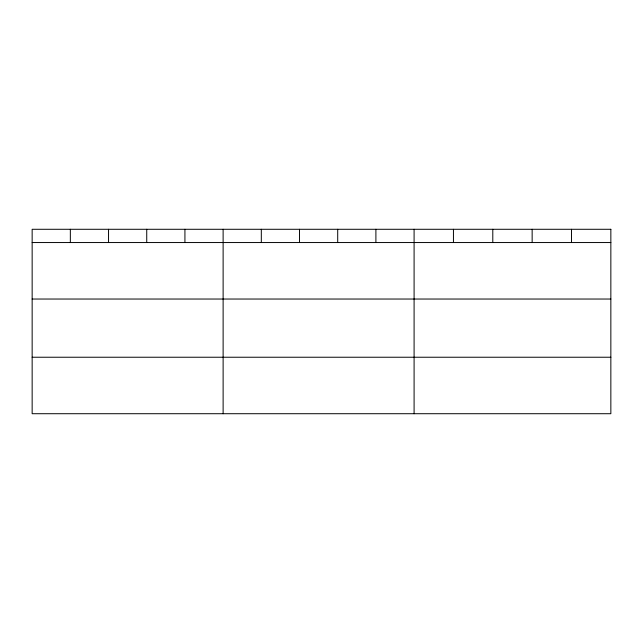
<?xml version="1.0" encoding="UTF-8"?>
<svg xmlns="http://www.w3.org/2000/svg" width="643" height="643" viewBox="0 0 643 643"><rect width="100%" height="100%" fill="white"/><g stroke="black" fill="none" stroke-linecap="round" stroke-linejoin="round"><path stroke-width="0.96" d="M32.15 242.548L610.85 242.548M32.15 299.035L610.85 299.035M32.15 357.235L610.85 357.235M571.498 229.286L571.498 242.548M532.147 229.286L532.147 242.548M492.795 229.286L492.795 242.548M453.444 229.286L453.444 242.548M414.092 229.286L414.092 413.714M375.898 229.286L375.898 242.548M337.704 229.286L337.704 242.548M299.509 229.286L299.509 242.548M261.315 229.286L261.315 242.548M223.121 229.286L223.121 413.714M184.927 229.286L184.927 242.548M146.733 229.286L146.733 242.548M108.538 229.286L108.538 242.548M70.344 229.286L70.344 242.548M610.85 229.286L32.15 229.286L32.15 413.714L610.85 413.714L610.85 229.286"/></g></svg>
